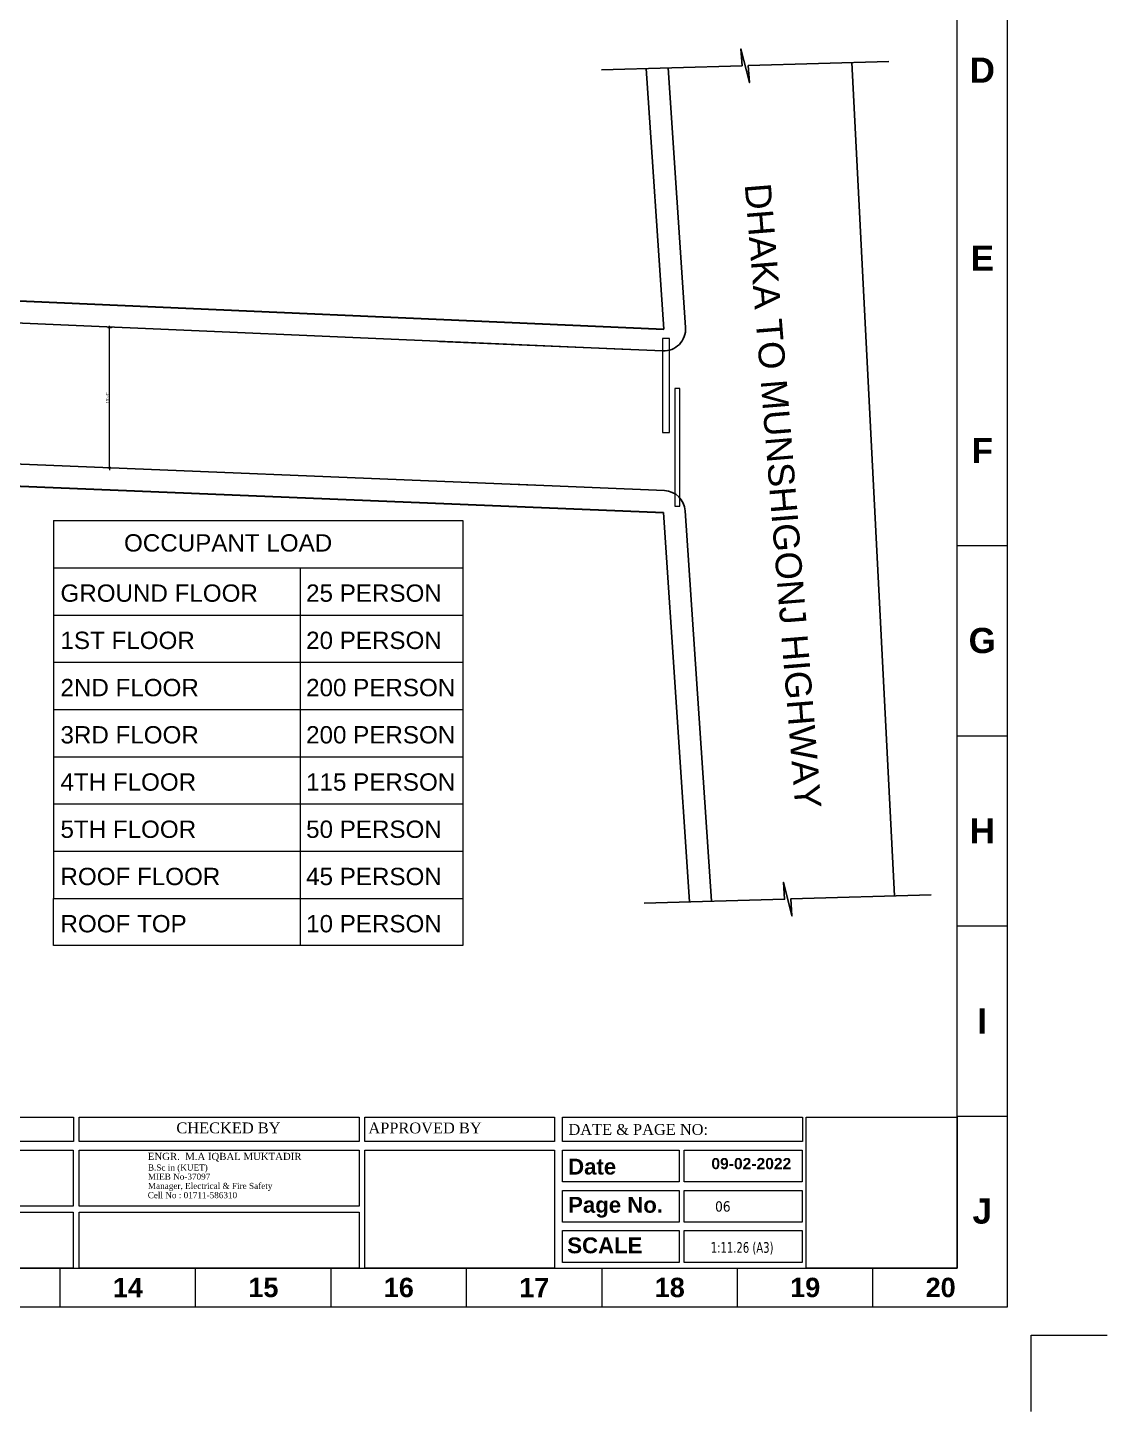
# Model space of a CAD drawing. Header units: inches. Extents: x -98933 to 1585249, y -3352739 to 192771.
# Drawn here: x 9846 to 11624, y 47306 to 49583 of the extents above; entities that cross this region are included whole.
import ezdxf

# ---------------------------------------------------------------- set-up
doc = ezdxf.new("R2010")
doc.units = ezdxf.units.IN
doc.header["$MEASUREMENT"] = 0
doc.header["$PDMODE"] = 35
doc.layers.get('0').update_dxf_attribs({"lineweight": 0})
doc.layers.get('Defpoints').update_dxf_attribs({"lineweight": 0})
for name, color, linetype in [('-TB', 7, 'Continuous'), ('A site line', 7, 'Continuous'), ('legend', 7, 'Continuous')]:
    doc.layers.add(name, color=color, linetype=linetype)
for name, color, linetype, lineweight in [('BRICK', 32, 'Continuous', 20), ('FF-VALVES', 170, 'Continuous', 18), ('Inline', 7, 'Continuous', 0), ('Layer1', 134, 'Continuous', 0), ('Outline', 7, 'Continuous', 0), ('Scale', 7, 'Continuous', 0), ('Scale_Text', 7, 'Continuous', 0), ('Text', 7, 'Continuous', 0), ('TEXT_TITLEBOX', 7, 'Continuous', 13), ('Titelblk', 7, 'Continuous', 25), ('TITLE', 7, 'Continuous', 20)]:
    doc.layers.add(name, color=color, linetype=linetype, lineweight=lineweight)
doc.styles.add('arial narrow', font='tahoma.ttf')
doc.styles.add('legend', font='arial.ttf')
doc.styles.add('REG', font='times.ttf')
doc.styles.add('SHT-TEXT-1', font='times.ttf', dxfattribs={"height": 12})
doc.styles.get("Standard").update_dxf_attribs({"font": 'arialbd.ttf', "height": 24})
doc.styles.add('style1', font='arial.ttf')
doc.dimstyles.new('Dim-Pres', dxfattribs={"dimtxt": 5.5, "dimasz": 2, "dimexe": 1.5, "dimexo": 1.5, "dimgap": 1, "dimtad": 3, "dimdec": 0, "dimzin": 3, "dimdsep": 46, "dimlunit": 4, "dimtxsty": 'REG', "dimblk": 'point', "dimcen": 2, "dimclrd": 256, "dimclre": 256, "dimclrt": 7, "dimadec": 0, "dimazin": 0, "dimtfac": 0.75, "dimtdec": 0, "dimtmove": 1, "dimatfit": 3, "dimldrblk": 'point', "dimfxl": 0, "dimtolj": 1, "dimtzin": 0, "dimlwd": -1, "dimlwe": -1, "dimarcsym": 1})

# ---------------------------------------------------------------- blocks, each defined once
blk = doc.blocks.new('PAGE')
at = {"layer": 'Inline', "color": 252, "lineweight": 15}
blk.add_lwpolyline([(178051640.63, 22656441.11), (178051640.63, 22657235.79), (178050505.36, 22657235.79), (178050505.36, 22656441.11)], close=True, dxfattribs=at)
at = {"layer": 'Outline', "color": 252, "lineweight": 15}
for p, q in [((178051662.57, 22656424.24), (178051662.57, 22657252.66)), ((178050483.42, 22656424.24), (178051662.57, 22656424.24))]:
    blk.add_line(p, q, dxfattribs=at)
at = {"layer": 'Scale', "color": 252, "lineweight": 9}
for p, q in [((178051640.63, 22656755.67), (178051662.57, 22656755.67)), ((178051640.63, 22656672.88), (178051662.57, 22656672.88)), ((178051640.63, 22656590.1), (178051662.57, 22656590.1)), ((178051640.63, 22656507.32), (178051662.57, 22656507.32)), ((178051640.63, 22656507.32), (178051662.57, 22656507.32)), ((178051640.63, 22656507.32), (178051662.57, 22656507.32)), ((178051249.99, 22656424.24), (178051249.99, 22656441.11)), ((178051308.99, 22656424.24), (178051308.99, 22656441.11)), ((178051367.98, 22656424.24), (178051367.98, 22656441.11)), ((178051426.98, 22656424.24), (178051426.98, 22656441.11)), ((178051485.98, 22656424.24), (178051485.98, 22656441.11)), ((178051544.98, 22656424.24), (178051544.98, 22656441.11)), ((178051603.97, 22656424.24), (178051603.97, 22656441.11))]:
    blk.add_line(p, q, dxfattribs=at)
at = {"layer": 'Scale_Text', "color": 252, "lineweight": 13, "attachment_point": 5}
for s, insert, char_height, width in [('D', (178051651.6, 22656962.62), 10.97, 8.3603), ('E', (178051651.6, 22656880.75), 10.97, 8.3603), ('F', (178051651.6, 22656797.06), 10.97, 8.3603), ('G', (178051651.6, 22656714.27), 10.97, 8.3603), ('H', (178051651.6, 22656631.49), 10.97, 8.3603), ('I', (178051651.6, 22656548.71), 10.97, 8.3603), ('J', (178051651.6, 22656465.93), 10.97, 8.3603), ('14', (178051279.49, 22656432.67), 8.435, 2.5102), ('15', (178051338.49, 22656432.67), 8.435, 2.5102), ('16', (178051397.48, 22656432.67), 8.435, 2.5102), ('17', (178051456.48, 22656432.67), 8.435, 2.5102), ('18', (178051515.48, 22656432.67), 8.435, 2.5102), ('19', (178051574.48, 22656432.67), 8.435, 2.5102), ('20', (178051633.47, 22656432.67), 8.435, 2.5102)]:
    blk.add_mtext(s, dxfattribs=dict(at, insert=insert, char_height=char_height, width=width))
blk = doc.blocks.new('Title')
at = {"layer": 'Defpoints', "color": 1, "ltscale": 10}
blk.add_lwpolyline([(-98623, -88042.4), (-98623, -87942.4), (-98523, -87942.4)], dxfattribs=at)
at = {"layer": 'Titelblk', "color": 3, "linetype": 'Continuous', "lineweight": 0, "xscale": 3.014611567961765, "yscale": 3.014611567959946, "zscale": 3.014611567966516}
blk.add_blockref('PAGE', (-536855255.8, -68388224), dxfattribs=at)
blk = doc.blocks.new('dot')
at = {"color": 4}
for p, q in [((-1.5, 0), (1.5, 0)), ((0, 1.5), (0, -1.5))]:
    blk.add_line(p, q, dxfattribs=at)
at = {"color": 6, "const_width": 0.5}
blk.add_lwpolyline([(-0.25, 0, 1), (0.25, 0, 1)], format="xyb", close=True, dxfattribs=at)
blk = doc.blocks.new('point')
blk.add_blockref('dot', (0, 0))
blk = doc.blocks.new('*D494')
at = {"layer": 'Defpoints', "color": 0, "ltscale": 30, "transparency": 16777216}
for p in [(9981.2, 49089.3), (10005.8, 49089.3, -1.2), (9995.7, 48857.8, -1.2)]:
    blk.add_point(p, dxfattribs=at)
at = {"layer": 'Layer1', "ltscale": 30, "transparency": 16777216}
for p, q in [((9985.2, 49089.3), (9979.7, 49089.3)), ((9981.2, 48859.8), (9981.2, 49087.3)), ((9985.2, 48857.8), (9979.7, 48857.8))]:
    blk.add_line(p, q, dxfattribs=at)
at = {"layer": 'Layer1', "ltscale": 30, "transparency": 16777216, "xscale": 2, "yscale": 2, "zscale": 2}
for p, rotation in [((9981.2, 49089.3), 90), ((9981.2, 48857.8), 270)]:
    blk.add_blockref('point', p, dxfattribs=dict(at, rotation=rotation))
at = {"layer": 'Layer1', "color": 7, "ltscale": 30, "transparency": 16777216, "insert": (9977.7, 48973.6), "char_height": 5, "attachment_point": 5, "rotation": 90, "style": 'REG'}
blk.add_mtext('\\A1;19\'-3"', dxfattribs=at)

msp = doc.modelspace()

# ---------------------------------------------------------------- linework, layer by layer
at = {"layer": 'A site line', "color": 7, "ltscale": 30}
for p, q in [((11203.15, 49525.48, 2.59), (11273.21, 48154.11, 2.59)), ((10893.41, 49086.72, -1.19), (10864.64, 49515.59, -1.19)), ((10929.32, 49089.13, -1.19), (10900.65, 49516.64, -1.19)), ((9643.17, 48872.28, -1.19), (10680.93, 48829.74, -1.19)), ((10643.43, 48831.28, -1.19), (10894.54, 48820.99, -1.19)), ((10893.07, 48785.02, 0.7), (10936.05, 48144.26, 0.7)), ((10928.99, 48787.43, 0.7), (10972.06, 48145.31, 0.7))]:
    msp.add_line(p, q, dxfattribs=at)
at = {"layer": 'A site line', "color": 5, "lineweight": 30, "ltscale": 30}
for p, q in [((9653.78, 49140.68, -1.19), (10893.41, 49086.72, -1.19)), ((9621.48, 48836.63, -1.21), (10893.07, 48785.02, 0.7))]:
    msp.add_line(p, q, dxfattribs=at)
at = {"layer": 'A site line', "color": 7, "ltscale": 30, "extrusion": (0.029825, -0.004737, 0.999544)}
for points, elevation in [([(50593.03, -2889.05), (50635.99, -3116.54), (50663.07, -3110.29), (50610.6, -3132.85), (50637.88, -3126.56), (50680.84, -3354.04)], 102.14), ([(49249.63, -3173.21), (49292.58, -3400.7), (49319.66, -3394.45), (49267.2, -3417.02), (49294.48, -3410.72), (49337.43, -3638.21)], 110.73)]:
    msp.add_lwpolyline(points, dxfattribs=dict(at, elevation=elevation))
at = {"layer": 'A site line', "color": 7, "ltscale": 30, "elevation": -1.19}
msp.add_lwpolyline([(9655.56, 49212.63), (9615.33, 49215.54), (9612.81, 49141.79, 0.4090312), (9647.28, 49104.93), (10836.93, 49053.08)], format="xyb", dxfattribs=at)
msp.add_lwpolyline([(10524.14, 49066.33), (10891.88, 49050.76)], dxfattribs=at)
at = {"layer": 'A site line', "color": 7, "ltscale": 30}
for centre, start, end in [((10893.41, 49086.72, 0.7), 267.57498, 3.83786), ((10893.07, 48785.02, 0.7), 3.83786, 87.65299)]:
    msp.add_arc(centre, 36, start, end, dxfattribs=at)
at = {"layer": 'BRICK', "color": 7, "ltscale": 30, "elevation": -1.19}
for points in [[(10902.81, 49071.05), (10891.69, 49071.05), (10891.69, 48916.31), (10902.81, 48916.31)], [(10911.71, 48795.51), (10919.86, 48795.51), (10919.86, 48988.75), (10911.71, 48988.75)]]:
    msp.add_lwpolyline(points, close=True, dxfattribs=at)
at = {"layer": 'legend', "lineweight": 9}
for p, q in [((9888.78, 48771.65), (10562.51, 48771.65)), ((9888.78, 48771.65), (9888.78, 48150)), ((10562.51, 48771.65), (10562.51, 48150)), ((9888.78, 48693.94), (10562.51, 48693.94)), ((10294.83, 48693.94), (10294.83, 48072.29)), ((9888.78, 48616.24), (10562.51, 48616.24)), ((9888.78, 48538.53), (10562.51, 48538.53)), ((9888.78, 48460.82), (10562.51, 48460.82)), ((9888.78, 48383.12), (10562.51, 48383.12)), ((9888.78, 48305.41), (10562.51, 48305.41)), ((9888.78, 48227.71), (10562.51, 48227.71)), ((9888.78, 48150), (10562.51, 48150))]:
    msp.add_line(p, q, dxfattribs=at)
msp.add_lwpolyline([(9888.78, 48150), (10562.51, 48150), (10562.51, 48072.29), (9888.78, 48072.29)], close=True, dxfattribs=at)
at = {"layer": 'TEXT_TITLEBOX'}
for p, q in [((9479.62, 47789.82), (9921.45, 47789.82)), ((9921.45, 47789.82), (9921.45, 47749.89)), ((9931.11, 47749.89), (9931.11, 47789.82)), ((9931.11, 47789.82), (10391.85, 47789.82)), ((10391.85, 47789.82), (10391.85, 47749.89)), ((10401.3, 47749.89), (10401.3, 47789.82)), ((10401.3, 47789.82), (10713.47, 47789.82)), ((10713.47, 47789.82), (10713.47, 47749.89)), ((10726.87, 47749.89), (10726.87, 47789.82)), ((10726.87, 47789.82), (11122.16, 47789.82)), ((11122.16, 47789.82), (11122.16, 47749.89)), ((11128.03, 47541.49), (11128.03, 47789.82)), ((11128.03, 47789.82), (11376.36, 47789.82)), ((11376.36, 47789.82), (11376.36, 47541.49)), ((9921.45, 47749.89), (9479.62, 47749.89)), ((10391.85, 47749.89), (9931.11, 47749.89)), ((10713.47, 47749.89), (10401.3, 47749.89)), ((11122.16, 47749.89), (10726.87, 47749.89)), ((9479.74, 47735.88), (9921.29, 47735.88)), ((9921.29, 47735.88), (9921.29, 47643.64)), ((9931.27, 47643.64), (9931.27, 47735.88)), ((9931.27, 47735.88), (10391.99, 47735.88)), ((10391.99, 47735.88), (10391.99, 47643.64)), ((10401.3, 47541.49), (10401.3, 47735.88)), ((10401.3, 47735.88), (10713.47, 47735.88)), ((10713.47, 47735.88), (10713.47, 47541.49)), ((10726.87, 47683.58), (10726.87, 47735.88)), ((10726.87, 47735.88), (10919.06, 47735.88)), ((10919.06, 47735.88), (10919.06, 47683.58)), ((10927.23, 47683.58), (10927.23, 47735.88)), ((10927.23, 47735.88), (11121.15, 47735.88)), ((11121.15, 47735.88), (11121.15, 47683.58)), ((10919.06, 47683.58), (10726.87, 47683.58)), ((11121.15, 47683.58), (10927.23, 47683.58)), ((10726.87, 47617.28), (10726.87, 47669.57)), ((10726.87, 47669.57), (10919.06, 47669.57)), ((10919.06, 47669.57), (10919.06, 47617.28)), ((10927.23, 47617.28), (10927.23, 47669.57)), ((10927.23, 47669.57), (11121.15, 47669.57)), ((11121.15, 47669.57), (11121.15, 47617.28)), ((9921.29, 47643.64), (9479.74, 47643.64)), ((9479.74, 47633.73), (9921.29, 47633.73)), ((9921.29, 47633.73), (9921.29, 47541.49)), ((10391.99, 47643.64), (9931.27, 47643.64)), ((9931.27, 47541.49), (9931.27, 47633.73)), ((9931.27, 47633.73), (10391.99, 47633.73)), ((10391.99, 47633.73), (10391.99, 47541.49)), ((10919.06, 47617.28), (10726.87, 47617.28)), ((11121.15, 47617.28), (10927.23, 47617.28)), ((10726.87, 47550.97), (10726.87, 47603.26)), ((10726.87, 47603.26), (10919.06, 47603.26)), ((10919.06, 47603.26), (10919.06, 47550.97)), ((10927.23, 47550.97), (10927.23, 47603.26)), ((10927.23, 47603.26), (11121.15, 47603.26)), ((11121.15, 47603.26), (11121.15, 47550.97)), ((9921.29, 47541.49), (9479.74, 47541.49)), ((10391.99, 47541.49), (9931.27, 47541.49)), ((10713.47, 47541.49), (10401.3, 47541.49)), ((10919.06, 47550.97), (10726.87, 47550.97)), ((11121.15, 47550.97), (10927.23, 47550.97)), ((11376.36, 47541.49), (11128.03, 47541.49))]:
    msp.add_line(p, q, dxfattribs=at)

# ---------------------------------------------------------------- block references
at = {"layer": 'TITLE', "xscale": 1.253909077960998, "yscale": 1.253909077960998, "zscale": 1.253909067584736}
msp.add_blockref('Title', (135162.64, 157703.06), dxfattribs=at)

# ---------------------------------------------------------------- texts
at = {"layer": '-TB', "lineweight": 0, "insert": (10977.99, 47651.59), "char_height": 17, "width": 60.2697, "attachment_point": 1, "style": 'arial narrow'}
msp.add_mtext('06', dxfattribs=at)
at = {"layer": 'FF-VALVES', "color": 7, "style": 'arial narrow', "width": 0.8}
msp.add_text('1:11.26 (A3)', height=17.5054, dxfattribs=at).set_placement((10970.79, 47566.82))
at = {"layer": 'legend', "style": 'legend'}
for s, height, p in [('OCCUPANT LOAD', 28.4922, (10004.87, 48720.67)), ('GROUND FLOOR', 28.4922, (9900.26, 48638.02)), ('25 PERSON', 28.492, (10304.66, 48638.02)), ('1ST FLOOR', 28.492, (9900.26, 48560.31)), ('20 PERSON', 28.492, (10304.66, 48560.31)), ('2ND FLOOR', 28.492, (9900.26, 48482.6)), ('200 PERSON', 28.492, (10304.66, 48482.6)), ('3RD FLOOR', 28.492, (9900.26, 48404.9)), ('200 PERSON', 28.492, (10304.66, 48404.9)), ('4TH FLOOR', 28.492, (9900.26, 48327.19)), ('115 PERSON', 28.492, (10304.66, 48327.19)), ('5TH FLOOR', 28.492, (9900.26, 48249.49)), ('50 PERSON', 28.492, (10304.66, 48249.49)), ('ROOF FLOOR', 28.492, (9900.26, 48171.78)), ('45 PERSON', 28.492, (10304.66, 48171.78)), ('ROOF TOP', 28.492, (9900.26, 48094.07)), ('10 PERSON', 28.492, (10304.66, 48094.07))]:
    msp.add_text(s, height=height, dxfattribs=at).set_placement(p)
at = {"layer": 'Text', "color": 7, "extrusion": (0.029825, -0.004737, 0.999544), "style": 'style1'}
msp.add_text(' DHAKA TO MUNSHIGONJ HIGHWAY', height=43.0402, rotation=193.67845, dxfattribs=at).set_placement((50460.09, -3147.71, 93.91))
at = {"layer": 'TEXT_TITLEBOX', "lineweight": 25, "style": 'SHT-TEXT-1'}
for s, height, p in [('CHECKED BY', 17.847, (10091.05, 47763.39)), ('APPROVED BY', 17.8468, (10407.21, 47763.29)), ('DATE & PAGE NO:', 17.8468, (10736.55, 47760.83)), ('ENGR.  M.A IQBAL MUKTADIR', 11.7297, (10044.1, 47719.55)), ('B.Sc in (KUET)', 9.9954, (10044.21, 47702.13)), ('MIEB No-37097', 9.9954, (10044.21, 47687.13)), ('Manager, Electrical & Fire Safety', 9.9954, (10044.21, 47671.88)), ('Cell No : 01711-586310', 9.9954, (10043.92, 47656.63))]:
    msp.add_text(s, height=height, dxfattribs=at).set_placement(p)
at = {"layer": 'TEXT_TITLEBOX', "lineweight": 25}
for s, height, p in [('Date', 26.123, (10736.03, 47695.54)), ('09-02-2022', 18.411, (10971.86, 47704.37)), ('Page No.', 26.123, (10736.05, 47632.67))]:
    msp.add_text(s, height=height, dxfattribs=at).set_placement(p)
at = {"layer": 'TEXT_TITLEBOX', "color": 1, "lineweight": 25}
msp.add_text('SCALE', height=26.123, dxfattribs=at).set_placement((10734.68, 47565.97))

# ---------------------------------------------------------------- dimensions: what is measured, and where the dimension line sits
at = {"layer": 'Layer1', "color": 1, "ltscale": 30}
dim = msp.add_linear_dim(base=(9981.25, 49089.31), p1=(9995.75, 48857.83, -1.19), p2=(10005.84, 49089.31, -1.19), angle=90, dimstyle='Dim-Pres', override={"dimtxt": 5, "dimfxl": 4, "dimfxlon": 1}, dxfattribs=at)
dim.commit()
dim.dimension.update_dxf_attribs({"geometry": '*D494', "text_midpoint": (9977.7, 48973.57)})

doc.saveas('drawing.dxf')
